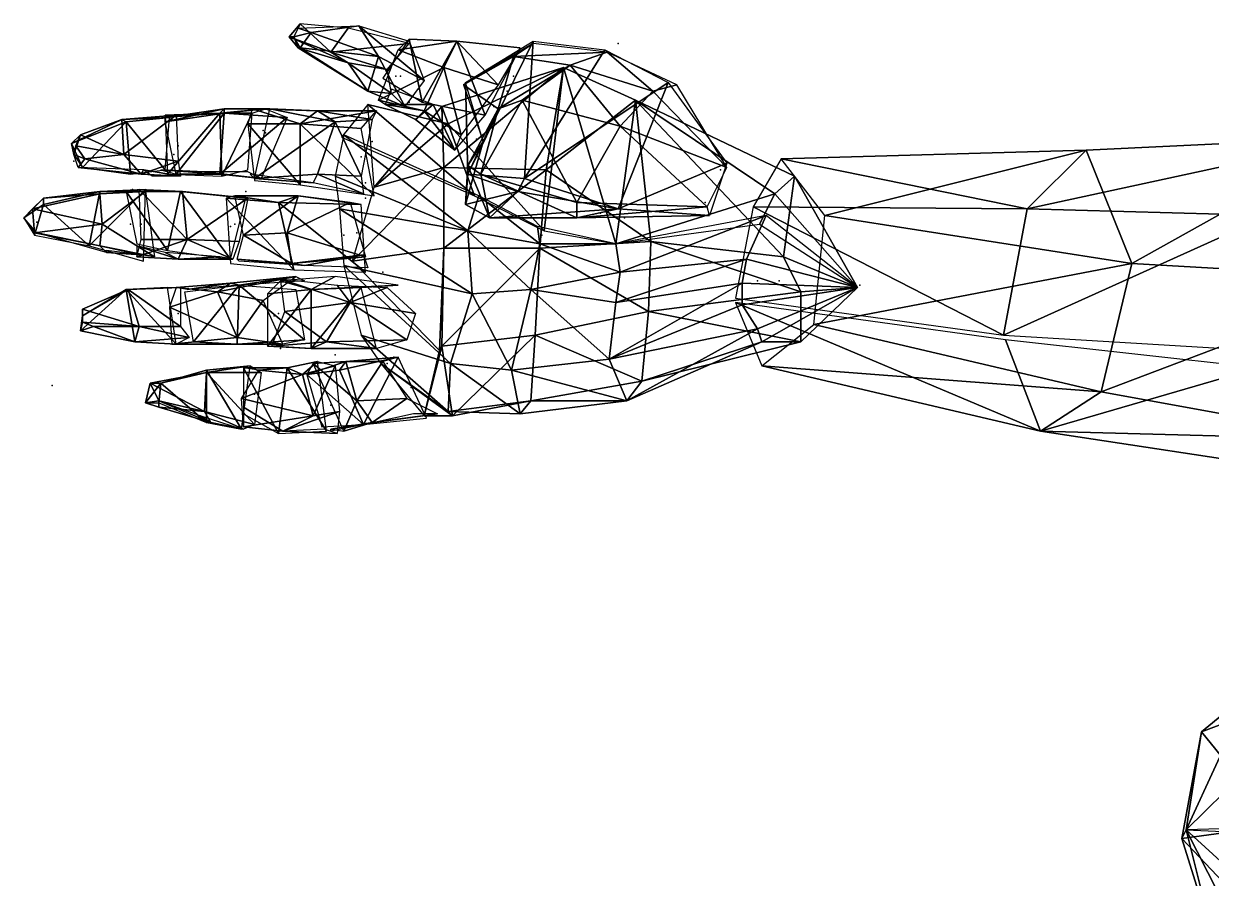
# Model space of a CAD drawing. Extents: x 4.9 to 9.1, y -6.1 to 13.5.
# Drawn here: x 5.992 to 6.902, y 7.668 to 8.322 of the extents above; entities that cross this region are included whole.
import ezdxf

# ---------------------------------------------------------------- set-up
doc = ezdxf.new("R2010")
doc.units = 0
doc.layers.get('0').update_dxf_attribs({"linetype": 'CONTINUOUS'})

msp = doc.modelspace()

# ---------------------------------------------------------------- linework, layer by layer
at = {"color": 0}
for p in [(6.20572, 8.30689, -2.48333), (6.44739, 8.30689, -2.41333), (6.27739, 8.28189, -2.42667), (6.28072, 8.28189, -2.42), (6.36739, 8.28189, -2.42667), (6.36239, 8.27022, -2.40833), (6.16739, 8.25689, -2.53167), (6.26406, 8.26356, -2.505), (6.28739, 8.26189, -2.45), (6.35239, 8.25856, -2.415), (6.10572, 8.24856, -2.555), (6.17572, 8.24022, -2.54833), (6.17739, 8.23856, -2.54833), (6.11072, 8.22856, -2.55333), (6.25906, 8.23189, -2.51), (6.33906, 8.23356, -2.39833), (6.10739, 8.22189, -2.56), (6.25072, 8.22022, -2.50833), (6.03072, 8.21689, -2.585), (6.52572, 8.21022, -2.34167), (6.07572, 8.19522, -2.58), (6.16239, 8.19356, -2.54333), (6.25406, 8.20022, -2.51833), (6.25406, 8.18856, -2.505), (6.51406, 8.18522, -2.32667), (6.43406, 8.17689, -2.38), (6.45239, 8.17356, -2.36833), (6.00239, 8.17022, -2.59833), (6.07406, 8.16856, -2.58333), (6.08239, 8.16856, -2.58), (6.15072, 8.16689, -2.55833), (6.15406, 8.16856, -2.555), (6.23739, 8.16022, -2.52167), (6.24739, 8.16189, -2.53), (6.38906, 8.16022, -2.40833), (6.26739, 8.13189, -2.52167), (6.17739, 8.12356, -2.55167), (6.55406, 8.12522, -2.37), (6.55406, 8.12522, -2.37), (6.57072, 8.12522, -2.34833), (6.63239, 8.12189, -2.33667), (6.27572, 8.10189, -2.52), (6.03739, 8.09856, -2.59833), (6.11072, 8.10022, -2.57667), (6.11072, 8.10022, -2.57667), (6.18406, 8.09856, -2.56), (6.18739, 8.10022, -2.55833), (6.18906, 8.07356, -2.56667), (6.23072, 8.06856, -2.51667), (6.27572, 8.06689, -2.50167), (6.27072, 8.06189, -2.48), (6.01406, 8.04522, -2.62), (6.16906, 8.03856, -2.55333), (6.16906, 8.03856, -2.55333), (6.28906, 8.04356, -2.49333), (6.22739, 8.03022, -2.525), (6.22739, 8.03022, -2.525), (6.29906, 8.02356, -2.485), (6.30572, 8.02356, -2.50667)]:
    msp.add_point(p, dxfattribs=at)
for points in [[(6.19906, 8.31189, -2.48333), (6.19572, 8.31189, -2.47167), (6.20406, 8.32189, -2.47333)], [(6.22739, 8.30022, -2.42333), (6.20406, 8.32189, -2.47333), (6.19572, 8.31189, -2.47167)], [(6.24906, 8.32022, -2.43167), (6.21239, 8.31522, -2.49), (6.20239, 8.31856, -2.475)], [(6.20406, 8.32189, -2.47333), (6.22739, 8.30022, -2.42333), (6.24072, 8.31856, -2.44167)], [(6.21239, 8.31522, -2.49), (6.24906, 8.32022, -2.43167), (6.26406, 8.29689, -2.46833)], [(6.29906, 8.27856, -2.455), (6.26406, 8.29689, -2.46833), (6.24906, 8.32022, -2.43167)], [(6.24906, 8.32022, -2.43167), (6.28739, 8.30856, -2.42333), (6.29906, 8.27856, -2.455)], [(6.19906, 8.31189, -2.48333), (6.20239, 8.30356, -2.47833), (6.19572, 8.31189, -2.47167)], [(6.24072, 8.29189, -2.425), (6.19572, 8.31189, -2.47167), (6.20239, 8.30356, -2.47833)], [(6.19572, 8.31189, -2.47167), (6.24072, 8.29189, -2.425), (6.22739, 8.30022, -2.42333)], [(6.19906, 8.31189, -2.48333), (6.20239, 8.31856, -2.475), (6.21239, 8.31522, -2.49)], [(6.19906, 8.31189, -2.48333), (6.21239, 8.31522, -2.49), (6.20406, 8.30356, -2.48667)], [(6.19906, 8.31189, -2.48333), (6.20406, 8.30356, -2.48667), (6.20239, 8.30356, -2.47833)], [(6.26406, 8.29689, -2.46833), (6.20406, 8.30356, -2.48667), (6.21239, 8.31522, -2.49)], [(6.28739, 8.30689, -2.42), (6.24072, 8.31856, -2.44167), (6.22739, 8.30022, -2.42333)], [(6.29739, 8.26189, -2.40333), (6.28739, 8.31022, -2.43167), (6.26739, 8.28022, -2.405)], [(6.32406, 8.30856, -2.41667), (6.27906, 8.30189, -2.45833), (6.28739, 8.31022, -2.43167)], [(6.28739, 8.31022, -2.43167), (6.29739, 8.26189, -2.40333), (6.32406, 8.30856, -2.41667)], [(6.25572, 8.27022, -2.46333), (6.20239, 8.30356, -2.47833), (6.20406, 8.30356, -2.48667)], [(6.20239, 8.30356, -2.47833), (6.25572, 8.27022, -2.46333), (6.24072, 8.29189, -2.425)], [(6.20406, 8.30356, -2.48667), (6.26406, 8.29689, -2.46833), (6.25572, 8.27022, -2.46333)], [(6.22739, 8.30022, -2.42333), (6.27072, 8.28689, -2.40167), (6.28739, 8.30689, -2.42)], [(6.31406, 8.28856, -2.455), (6.26406, 8.26356, -2.45), (6.27906, 8.30189, -2.45833)], [(6.27906, 8.30189, -2.45833), (6.32406, 8.30856, -2.41667), (6.31406, 8.28856, -2.455)], [(6.34572, 8.25189, -2.39333), (6.32406, 8.30856, -2.41667), (6.29739, 8.26189, -2.40333)], [(6.35572, 8.27522, -2.44333), (6.31406, 8.28856, -2.455), (6.32406, 8.30856, -2.41667)], [(6.32406, 8.30856, -2.41667), (6.37239, 8.30356, -2.41333), (6.35572, 8.27522, -2.44333)], [(6.32406, 8.30856, -2.41667), (6.34572, 8.25189, -2.39333), (6.37239, 8.30356, -2.41333)], [(6.32906, 8.27522, -2.46833), (6.36739, 8.29689, -2.44667), (6.38239, 8.30689, -2.45833)], [(6.33072, 8.27689, -2.47333), (6.38239, 8.30856, -2.45667), (6.33239, 8.20689, -2.46)], [(6.37572, 8.20356, -2.46), (6.33239, 8.20689, -2.46), (6.38239, 8.30856, -2.45667)], [(6.43906, 8.30022, -2.41167), (6.38239, 8.30689, -2.45833), (6.36739, 8.29689, -2.44667)], [(6.38239, 8.30856, -2.45667), (6.43739, 8.30189, -2.40833), (6.37572, 8.20356, -2.46)], [(6.48572, 8.27689, -2.36), (6.37572, 8.20356, -2.46), (6.43739, 8.30189, -2.40833)], [(6.27072, 8.28689, -2.40167), (6.22739, 8.30022, -2.42333), (6.24072, 8.29189, -2.425)], [(6.27406, 8.26856, -2.41167), (6.24072, 8.29189, -2.425), (6.25572, 8.27022, -2.46333)], [(6.24072, 8.29189, -2.425), (6.27406, 8.26856, -2.41167), (6.27072, 8.28689, -2.40167)], [(6.28406, 8.25856, -2.44333), (6.25572, 8.27022, -2.46333), (6.26406, 8.29689, -2.46833)], [(6.26406, 8.29689, -2.46833), (6.29906, 8.27856, -2.455), (6.28406, 8.25856, -2.44333)], [(6.32906, 8.27522, -2.46833), (6.35572, 8.25689, -2.41667), (6.36739, 8.29689, -2.44667)], [(6.41072, 8.29022, -2.39667), (6.36739, 8.29689, -2.44667), (6.35572, 8.25689, -2.41667)], [(6.36739, 8.29689, -2.44667), (6.41072, 8.29022, -2.39667), (6.43906, 8.30022, -2.41167)], [(6.47406, 8.27022, -2.35167), (6.43906, 8.30022, -2.41167), (6.41072, 8.29022, -2.39667)], [(6.43906, 8.30022, -2.41167), (6.47406, 8.27022, -2.35167), (6.49239, 8.27522, -2.36333)], [(6.26406, 8.26356, -2.45), (6.31406, 8.28856, -2.455), (6.29906, 8.25522, -2.45167)], [(6.32739, 8.23689, -2.44833), (6.29906, 8.25522, -2.45167), (6.31406, 8.28856, -2.455)], [(6.40572, 8.28856, -2.42833), (6.31239, 8.25856, -2.505), (6.31739, 8.24522, -2.465)], [(6.40572, 8.28856, -2.42833), (6.31406, 8.21189, -2.54167), (6.31239, 8.25856, -2.505)], [(6.31406, 8.21189, -2.54167), (6.40572, 8.28856, -2.42833), (6.39239, 8.21022, -2.50333)], [(6.31406, 8.28856, -2.455), (6.35572, 8.27522, -2.44333), (6.32739, 8.23689, -2.44833)], [(6.31739, 8.24522, -2.465), (6.39072, 8.16356, -2.41167), (6.40572, 8.28856, -2.42833)], [(6.35572, 8.25689, -2.41667), (6.37406, 8.26356, -2.38333), (6.41072, 8.29022, -2.39667)], [(6.44906, 8.24356, -2.33833), (6.41072, 8.29022, -2.39667), (6.37406, 8.26356, -2.38333)], [(6.44572, 8.15356, -2.35), (6.40572, 8.28856, -2.42833), (6.39072, 8.16356, -2.41167)], [(6.46072, 8.26356, -2.405), (6.39239, 8.21022, -2.50333), (6.40572, 8.28856, -2.42833)], [(6.40572, 8.28856, -2.42833), (6.44572, 8.15356, -2.35), (6.46072, 8.26356, -2.405)], [(6.41072, 8.29022, -2.39667), (6.44906, 8.24356, -2.33833), (6.47406, 8.27022, -2.35167)], [(6.35572, 8.25689, -2.41667), (6.32906, 8.27522, -2.46833), (6.34406, 8.23189, -2.45833)], [(6.33239, 8.20689, -2.46), (6.34406, 8.23189, -2.45833), (6.33072, 8.27689, -2.47333)], [(6.37572, 8.20356, -2.46), (6.48572, 8.27689, -2.36), (6.44739, 8.18022, -2.435)], [(6.53072, 8.21522, -2.34167), (6.44739, 8.18022, -2.435), (6.48572, 8.27689, -2.36)], [(6.53072, 8.21189, -2.34167), (6.49239, 8.27522, -2.36333), (6.47406, 8.27022, -2.35167)], [(6.25572, 8.27022, -2.46333), (6.28406, 8.25856, -2.44333), (6.27406, 8.26856, -2.41167)], [(6.30572, 8.26022, -2.40167), (6.27406, 8.27189, -2.40167), (6.26906, 8.26022, -2.41833)], [(6.53072, 8.21189, -2.34167), (6.47406, 8.27022, -2.35167), (6.44906, 8.24356, -2.33833)], [(6.14572, 8.25689, -2.55833), (6.10072, 8.24689, -2.57167), (6.10072, 8.25022, -2.56333)], [(6.10072, 8.24689, -2.57167), (6.14572, 8.25689, -2.55833), (6.14572, 8.25356, -2.56833)], [(6.10072, 8.25022, -2.56333), (6.14239, 8.25356, -2.535), (6.14572, 8.25689, -2.55833)], [(6.17739, 8.25689, -2.54833), (6.14572, 8.25689, -2.55833), (6.14239, 8.25356, -2.535)], [(6.14239, 8.25356, -2.535), (6.16739, 8.25356, -2.52333), (6.17739, 8.25689, -2.54833)], [(6.17739, 8.25689, -2.54833), (6.14572, 8.25356, -2.56833), (6.14572, 8.25689, -2.55833)], [(6.14572, 8.25356, -2.56833), (6.17739, 8.25689, -2.54833), (6.19406, 8.25022, -2.56)], [(6.20406, 8.24522, -2.505), (6.16739, 8.25689, -2.53333), (6.16406, 8.24522, -2.52667)], [(6.21739, 8.25522, -2.535), (6.18072, 8.25689, -2.56), (6.16739, 8.25689, -2.53333)], [(6.16739, 8.25689, -2.53333), (6.20406, 8.24522, -2.505), (6.21739, 8.25522, -2.535)], [(6.23072, 8.24689, -2.54667), (6.16906, 8.20356, -2.56), (6.18072, 8.25689, -2.56)], [(6.18072, 8.25689, -2.56), (6.21739, 8.25522, -2.535), (6.23072, 8.24689, -2.54667)], [(6.33739, 8.19022, -2.45333), (6.25572, 8.26022, -2.51667), (6.23572, 8.23522, -2.48333)], [(6.31739, 8.24522, -2.465), (6.26072, 8.19689, -2.52), (6.25572, 8.26022, -2.51667)], [(6.25572, 8.26022, -2.51667), (6.33739, 8.19022, -2.45333), (6.31739, 8.24522, -2.465)], [(6.26072, 8.19689, -2.52), (6.31239, 8.25856, -2.505), (6.31406, 8.21189, -2.54167)], [(6.26072, 8.19689, -2.52), (6.31739, 8.24522, -2.465), (6.31239, 8.25856, -2.505)], [(6.29906, 8.25522, -2.45167), (6.26906, 8.26022, -2.41833), (6.26406, 8.26356, -2.45)], [(6.26906, 8.26022, -2.41833), (6.29239, 8.24856, -2.42833), (6.30572, 8.26022, -2.40167)], [(6.26906, 8.26022, -2.41833), (6.29906, 8.25522, -2.45167), (6.29239, 8.24856, -2.42833)], [(6.32239, 8.22522, -2.41667), (6.30572, 8.26022, -2.40167), (6.29239, 8.24856, -2.42833)], [(6.30572, 8.26022, -2.40167), (6.32239, 8.22522, -2.41667), (6.34572, 8.25189, -2.39167)], [(6.34406, 8.23189, -2.45833), (6.33239, 8.21356, -2.395), (6.35572, 8.25689, -2.41667)], [(6.34239, 8.20689, -2.385), (6.35572, 8.25689, -2.41667), (6.33239, 8.21356, -2.395)], [(6.35572, 8.25689, -2.41667), (6.34239, 8.20689, -2.385), (6.37406, 8.26356, -2.38333)], [(6.41572, 8.18522, -2.35833), (6.37406, 8.26356, -2.38333), (6.34239, 8.20689, -2.385)], [(6.37406, 8.26356, -2.38333), (6.41572, 8.18522, -2.35833), (6.44906, 8.24356, -2.33833)], [(6.39239, 8.21022, -2.50333), (6.46072, 8.26356, -2.405), (6.47239, 8.15522, -2.47)], [(6.56739, 8.19189, -2.32667), (6.46072, 8.26356, -2.405), (6.44572, 8.15356, -2.35)], [(6.57406, 8.14356, -2.43833), (6.47239, 8.15522, -2.47), (6.46072, 8.26356, -2.405)], [(6.46072, 8.26356, -2.405), (6.58239, 8.20522, -2.36333), (6.57406, 8.14356, -2.43833)], [(6.46072, 8.26356, -2.405), (6.56739, 8.19189, -2.32667), (6.58239, 8.20522, -2.36333)], [(6.06739, 8.24856, -2.575), (6.03572, 8.23689, -2.58333), (6.02906, 8.23022, -2.56833)], [(6.02906, 8.23022, -2.56833), (6.07072, 8.24689, -2.55333), (6.06739, 8.24856, -2.575)], [(6.07072, 8.24689, -2.55333), (6.02906, 8.23022, -2.56833), (6.03739, 8.21189, -2.58167)], [(6.03572, 8.23689, -2.58333), (6.06739, 8.24856, -2.575), (6.06906, 8.22189, -2.595)], [(6.03739, 8.21189, -2.58167), (6.07406, 8.20689, -2.56), (6.07072, 8.24689, -2.55333)], [(6.10906, 8.25189, -2.56333), (6.06906, 8.22189, -2.595), (6.06739, 8.24856, -2.575)], [(6.06739, 8.24856, -2.575), (6.10406, 8.25022, -2.53833), (6.10906, 8.25189, -2.56333)], [(6.10406, 8.25022, -2.53833), (6.06739, 8.24856, -2.575), (6.07072, 8.24689, -2.55333)], [(6.06906, 8.22189, -2.595), (6.10906, 8.25189, -2.56333), (6.11072, 8.21689, -2.585)], [(6.07072, 8.24689, -2.55333), (6.10072, 8.21022, -2.55), (6.10406, 8.25022, -2.53833)], [(6.10072, 8.21022, -2.55), (6.07072, 8.24689, -2.55333), (6.07406, 8.20689, -2.56)], [(6.14239, 8.25356, -2.535), (6.10072, 8.25189, -2.54833), (6.10239, 8.20689, -2.55333)], [(6.14239, 8.25356, -2.535), (6.10072, 8.25022, -2.56333), (6.10072, 8.25189, -2.54833)], [(6.14572, 8.25356, -2.56833), (6.10906, 8.20689, -2.57333), (6.10072, 8.24689, -2.57167)], [(6.10239, 8.20689, -2.55333), (6.14406, 8.20522, -2.53833), (6.14239, 8.25356, -2.535)], [(6.10906, 8.20689, -2.57333), (6.14572, 8.25356, -2.56833), (6.14239, 8.20689, -2.57167)], [(6.16739, 8.25356, -2.52333), (6.14239, 8.25356, -2.535), (6.14406, 8.20522, -2.53833)], [(6.19406, 8.25022, -2.56), (6.14239, 8.20689, -2.57167), (6.14572, 8.25356, -2.56833)], [(6.14239, 8.20689, -2.57167), (6.19406, 8.25022, -2.56), (6.17406, 8.20356, -2.55667)], [(6.14406, 8.20522, -2.53833), (6.16406, 8.21022, -2.525), (6.16739, 8.25356, -2.52333)], [(6.16906, 8.20356, -2.56), (6.23072, 8.24689, -2.54667), (6.21739, 8.20689, -2.55167)], [(6.26239, 8.25522, -2.505), (6.21739, 8.25522, -2.535), (6.20406, 8.24522, -2.505)], [(6.20406, 8.24522, -2.505), (6.25072, 8.24189, -2.48833), (6.26239, 8.25522, -2.505)], [(6.25906, 8.24856, -2.52667), (6.23072, 8.24689, -2.54667), (6.21739, 8.25522, -2.535)], [(6.21739, 8.25522, -2.535), (6.26239, 8.25522, -2.505), (6.25906, 8.24856, -2.52667)], [(6.25072, 8.20522, -2.54), (6.21739, 8.20689, -2.55167), (6.23072, 8.24689, -2.54667)], [(6.23072, 8.24689, -2.54667), (6.25906, 8.24856, -2.52667), (6.25072, 8.20522, -2.54)], [(6.32239, 8.22522, -2.41667), (6.29239, 8.24856, -2.42833), (6.29906, 8.25522, -2.45167)], [(6.29906, 8.25522, -2.45167), (6.32739, 8.23689, -2.44833), (6.32239, 8.22522, -2.41667)], [(6.20406, 8.19856, -2.51833), (6.16406, 8.24522, -2.52667), (6.16906, 8.20189, -2.53333)], [(6.16406, 8.24522, -2.52667), (6.20406, 8.19856, -2.51833), (6.20406, 8.24522, -2.505)], [(6.26072, 8.19022, -2.50333), (6.20406, 8.24522, -2.505), (6.20406, 8.19856, -2.51833)], [(6.20406, 8.24522, -2.505), (6.26072, 8.19022, -2.50333), (6.25072, 8.24189, -2.48833)], [(6.39072, 8.16356, -2.41167), (6.31739, 8.24522, -2.465), (6.33739, 8.19022, -2.45333)], [(6.51572, 8.18189, -2.35167), (6.44906, 8.24356, -2.33833), (6.41572, 8.18522, -2.35833)], [(6.44906, 8.24356, -2.33833), (6.51572, 8.18189, -2.35167), (6.53072, 8.21189, -2.34167)], [(6.03072, 8.22189, -2.58167), (6.02906, 8.23022, -2.56833), (6.03572, 8.23689, -2.58333)], [(6.03072, 8.22189, -2.58167), (6.03739, 8.21189, -2.58167), (6.02906, 8.23022, -2.56833)], [(6.03072, 8.22189, -2.58167), (6.03572, 8.23689, -2.58333), (6.03239, 8.22856, -2.58833)], [(6.03072, 8.22189, -2.58167), (6.03239, 8.22856, -2.58833), (6.03906, 8.21856, -2.585)], [(6.06906, 8.22189, -2.595), (6.03239, 8.22856, -2.58833), (6.03572, 8.23689, -2.58333)], [(6.06906, 8.22189, -2.595), (6.03906, 8.21856, -2.585), (6.03239, 8.22856, -2.58833)], [(6.33239, 8.16356, -2.46333), (6.23739, 8.23689, -2.48167), (6.23072, 8.20522, -2.505)], [(6.23739, 8.23689, -2.48167), (6.33239, 8.16356, -2.46333), (6.34072, 8.19022, -2.44167)], [(6.34406, 8.23189, -2.45833), (6.33072, 8.18356, -2.41), (6.33239, 8.21356, -2.395)], [(6.34406, 8.23189, -2.45833), (6.33239, 8.20689, -2.46), (6.33072, 8.18356, -2.41)], [(6.76072, 8.18022, -2.19333), (6.94572, 8.17522, -2.08667), (7.01406, 8.23522, -2.18667)], [(7.01406, 8.23522, -2.18667), (6.80572, 8.22522, -2.27333), (6.76072, 8.18022, -2.19333)], [(7.01406, 8.23522, -2.18667), (6.84072, 8.13856, -2.36167), (6.80572, 8.22522, -2.27333)], [(6.84072, 8.13856, -2.36167), (7.01406, 8.23522, -2.18667), (7.04572, 8.12689, -2.28667)], [(6.03072, 8.22189, -2.58167), (6.03906, 8.21856, -2.585), (6.03406, 8.21189, -2.575)], [(6.03906, 8.21856, -2.585), (6.06906, 8.22189, -2.595), (6.08239, 8.20689, -2.58667)], [(6.11072, 8.21689, -2.585), (6.08239, 8.20689, -2.58667), (6.06906, 8.22189, -2.595)], [(6.57239, 8.21856, -2.36333), (6.76072, 8.18022, -2.19333), (6.80572, 8.22522, -2.27333)], [(6.80572, 8.22522, -2.27333), (6.60572, 8.17522, -2.43333), (6.57239, 8.21856, -2.36333)], [(6.60572, 8.17522, -2.43333), (6.80572, 8.22522, -2.27333), (6.84072, 8.13856, -2.36167)], [(6.08239, 8.20689, -2.58667), (6.03406, 8.21189, -2.575), (6.03906, 8.21856, -2.585)], [(6.03406, 8.21189, -2.575), (6.08239, 8.20689, -2.58667), (6.08406, 8.21022, -2.56)], [(6.08239, 8.20689, -2.58667), (6.11072, 8.21689, -2.585), (6.11239, 8.20522, -2.575)], [(6.11239, 8.20522, -2.575), (6.08406, 8.21022, -2.56), (6.08239, 8.20689, -2.58667)], [(6.08406, 8.21022, -2.56), (6.11239, 8.20522, -2.575), (6.09072, 8.20522, -2.56833)], [(6.14239, 8.20689, -2.57167), (6.09739, 8.21022, -2.55), (6.10906, 8.20689, -2.57333)], [(6.09739, 8.21022, -2.55), (6.14239, 8.20689, -2.57167), (6.13072, 8.20856, -2.54167)], [(6.31406, 8.21189, -2.54167), (6.24406, 8.14022, -2.53667), (6.26072, 8.19689, -2.52)], [(6.24406, 8.14022, -2.53667), (6.31406, 8.21189, -2.54167), (6.31406, 8.15022, -2.54167)], [(6.39239, 8.21022, -2.50333), (6.31406, 8.15022, -2.54167), (6.31406, 8.21189, -2.54167)], [(6.31406, 8.15022, -2.54167), (6.39239, 8.21022, -2.50333), (6.38739, 8.15022, -2.51167)], [(6.34906, 8.17356, -2.39833), (6.33239, 8.21356, -2.395), (6.33072, 8.18356, -2.41)], [(6.33239, 8.21356, -2.395), (6.34906, 8.17356, -2.39833), (6.34239, 8.20689, -2.385)], [(6.47239, 8.15522, -2.47), (6.38739, 8.15022, -2.51167), (6.39239, 8.21022, -2.50333)], [(6.44739, 8.18022, -2.435), (6.53072, 8.21522, -2.34167), (6.51739, 8.17522, -2.36667)], [(6.76072, 8.18022, -2.19333), (6.57239, 8.21856, -2.36333), (6.55072, 8.18189, -2.28667)], [(6.17406, 8.20356, -2.55667), (6.13072, 8.20856, -2.54167), (6.14239, 8.20689, -2.57167)], [(6.13072, 8.20856, -2.54167), (6.17406, 8.20356, -2.55667), (6.16406, 8.20856, -2.52833)], [(6.21406, 8.20022, -2.525), (6.16572, 8.20689, -2.54), (6.16906, 8.20356, -2.56)], [(6.16906, 8.20356, -2.56), (6.21739, 8.20689, -2.55167), (6.21406, 8.20022, -2.525)], [(6.25239, 8.19189, -2.50167), (6.21406, 8.20022, -2.525), (6.21739, 8.20689, -2.55167)], [(6.21739, 8.20689, -2.55167), (6.25072, 8.20522, -2.54), (6.25239, 8.19189, -2.50167)], [(6.33239, 8.16356, -2.46333), (6.23072, 8.20522, -2.505), (6.23406, 8.18022, -2.51333)], [(6.37072, 8.19356, -2.45333), (6.33072, 8.18356, -2.41), (6.33239, 8.20689, -2.46)], [(6.33239, 8.20689, -2.46), (6.37572, 8.20356, -2.46), (6.37072, 8.19356, -2.45333)], [(6.41572, 8.17356, -2.375), (6.34239, 8.20689, -2.385), (6.34906, 8.17356, -2.39833)], [(6.34239, 8.20689, -2.385), (6.41572, 8.17356, -2.375), (6.41572, 8.18522, -2.35833)], [(6.44739, 8.18022, -2.435), (6.37072, 8.19356, -2.45333), (6.37572, 8.20356, -2.46)], [(6.63072, 8.12022, -2.33667), (6.58239, 8.20522, -2.36333), (6.56739, 8.19189, -2.32667)], [(6.63072, 8.12022, -2.33667), (6.57406, 8.14356, -2.43833), (6.58239, 8.20522, -2.36333)], [(6.05072, 8.19189, -2.59167), (5.99906, 8.18022, -2.60667), (6.00739, 8.18856, -2.59667)], [(5.99906, 8.18022, -2.60667), (6.05072, 8.19189, -2.59167), (6.05239, 8.16856, -2.61667)], [(6.05072, 8.19356, -2.57167), (6.00739, 8.18856, -2.59667), (6.00739, 8.18356, -2.58)], [(6.00739, 8.18856, -2.59667), (6.05072, 8.19356, -2.57167), (6.05072, 8.19189, -2.59167)], [(6.00739, 8.18356, -2.58), (6.04239, 8.15189, -2.58), (6.05072, 8.19356, -2.57167)], [(6.08572, 8.19522, -2.56833), (6.05072, 8.19356, -2.57167), (6.04239, 8.15189, -2.58)], [(6.04239, 8.15189, -2.58), (6.08406, 8.14022, -2.57167), (6.08572, 8.19522, -2.56833)], [(6.05072, 8.19356, -2.57167), (6.08572, 8.19522, -2.56833), (6.08572, 8.19356, -2.59)], [(6.08572, 8.19356, -2.59), (6.05072, 8.19189, -2.59167), (6.05072, 8.19356, -2.57167)], [(6.08572, 8.19356, -2.59), (6.05239, 8.16856, -2.61667), (6.05072, 8.19189, -2.59167)], [(6.05239, 8.16856, -2.61667), (6.08572, 8.19356, -2.59), (6.09239, 8.14356, -2.605)], [(6.11406, 8.19356, -2.57), (6.08072, 8.19522, -2.58833), (6.07072, 8.19356, -2.56333)], [(6.10239, 8.14856, -2.555), (6.07072, 8.19356, -2.56333), (6.07906, 8.15356, -2.56167)], [(6.07072, 8.19356, -2.56333), (6.11239, 8.19356, -2.55167), (6.11406, 8.19356, -2.57)], [(6.07072, 8.19356, -2.56333), (6.10239, 8.14856, -2.555), (6.11239, 8.19356, -2.55167)], [(6.11739, 8.15689, -2.59833), (6.08239, 8.15689, -2.60333), (6.08072, 8.19522, -2.58833)], [(6.08072, 8.19522, -2.58833), (6.11406, 8.19356, -2.57), (6.11739, 8.15689, -2.59833)], [(6.15072, 8.14189, -2.53667), (6.11239, 8.19356, -2.55167), (6.10239, 8.14856, -2.555)], [(6.16239, 8.18856, -2.53833), (6.11406, 8.19356, -2.57), (6.11239, 8.19356, -2.55167)], [(6.11239, 8.19356, -2.55167), (6.15072, 8.14189, -2.53667), (6.16239, 8.18856, -2.53833)], [(6.16406, 8.18856, -2.56167), (6.11739, 8.15689, -2.59833), (6.11406, 8.19356, -2.57)], [(6.11406, 8.19356, -2.57), (6.16239, 8.18856, -2.53833), (6.16406, 8.18856, -2.56167)], [(6.33072, 8.18356, -2.41), (6.37072, 8.19356, -2.45333), (6.34906, 8.17356, -2.39833)], [(6.44739, 8.18022, -2.435), (6.34906, 8.17356, -2.39833), (6.37072, 8.19356, -2.45333)], [(6.44572, 8.15356, -2.35), (6.55572, 8.16856, -2.31833), (6.56739, 8.19189, -2.32667)], [(6.63072, 8.12022, -2.33667), (6.56739, 8.19189, -2.32667), (6.55572, 8.16856, -2.31833)], [(5.99239, 8.17356, -2.595), (6.00739, 8.18856, -2.59667), (5.99906, 8.18022, -2.60667)], [(5.99239, 8.17356, -2.595), (6.00739, 8.18356, -2.58), (6.00739, 8.18856, -2.59667)], [(5.99239, 8.17356, -2.595), (6.00072, 8.16022, -2.58667), (6.00739, 8.18356, -2.58)], [(6.04239, 8.15189, -2.58), (6.00739, 8.18356, -2.58), (6.00072, 8.16022, -2.58667)], [(6.11739, 8.15689, -2.59833), (6.16406, 8.18856, -2.56167), (6.15739, 8.15522, -2.58)], [(6.18739, 8.18522, -2.51667), (6.15406, 8.19022, -2.56), (6.14739, 8.18856, -2.53333)], [(6.19906, 8.13356, -2.52833), (6.14739, 8.18856, -2.53333), (6.15072, 8.13856, -2.545)], [(6.14739, 8.18856, -2.53333), (6.19906, 8.13356, -2.52833), (6.18739, 8.18522, -2.51667)], [(6.20239, 8.19022, -2.54), (6.16072, 8.16022, -2.58667), (6.15406, 8.19022, -2.56)], [(6.15406, 8.19022, -2.56), (6.18739, 8.18522, -2.51667), (6.20239, 8.19022, -2.54)], [(6.16072, 8.16022, -2.58667), (6.20239, 8.19022, -2.54), (6.19406, 8.16189, -2.57)], [(6.25072, 8.18356, -2.49167), (6.20239, 8.19022, -2.54), (6.18739, 8.18522, -2.51667)], [(6.25406, 8.13189, -2.51), (6.18739, 8.18522, -2.51667), (6.19906, 8.13356, -2.52833)], [(6.18739, 8.18522, -2.51667), (6.25406, 8.13189, -2.51), (6.25072, 8.18356, -2.49167)], [(6.24239, 8.18522, -2.53167), (6.19406, 8.16189, -2.57), (6.20239, 8.19022, -2.54)], [(6.19406, 8.16189, -2.57), (6.24239, 8.18522, -2.53167), (6.25406, 8.14356, -2.54667)], [(6.20239, 8.19022, -2.54), (6.25072, 8.18356, -2.49167), (6.24239, 8.18522, -2.53167)], [(6.38739, 8.15356, -2.415), (6.34072, 8.19022, -2.44167), (6.33239, 8.16356, -2.46333)], [(6.34072, 8.19022, -2.44167), (6.38739, 8.15356, -2.415), (6.38572, 8.16689, -2.40667)], [(6.51572, 8.18189, -2.35167), (6.41572, 8.18522, -2.35833), (6.41572, 8.17356, -2.375)], [(5.99239, 8.17356, -2.595), (5.99906, 8.18022, -2.60667), (6.00072, 8.16189, -2.61)], [(5.99239, 8.17356, -2.595), (6.00072, 8.16189, -2.61), (6.00239, 8.16189, -2.58833)], [(6.05239, 8.16856, -2.61667), (6.00072, 8.16189, -2.61), (5.99906, 8.18022, -2.60667)], [(6.33572, 8.11522, -2.46), (6.23406, 8.18022, -2.51333), (6.23739, 8.13689, -2.525)], [(6.23406, 8.18022, -2.51333), (6.33572, 8.11522, -2.46), (6.33239, 8.16356, -2.46333)], [(6.34906, 8.17356, -2.39833), (6.44739, 8.18022, -2.435), (6.41572, 8.17356, -2.375)], [(6.41572, 8.17356, -2.375), (6.51739, 8.17522, -2.36667), (6.51572, 8.18189, -2.35167)], [(6.51739, 8.17522, -2.36667), (6.41572, 8.17356, -2.375), (6.44739, 8.18022, -2.435)], [(6.56072, 8.17522, -2.30833), (6.44572, 8.15356, -2.35), (6.44906, 8.13189, -2.36)], [(6.44906, 8.13189, -2.36), (6.54572, 8.14189, -2.305), (6.56072, 8.17522, -2.30833)], [(6.74239, 8.08356, -2.18667), (6.55072, 8.18189, -2.28667), (6.53739, 8.11189, -2.29)], [(6.63072, 8.12022, -2.33667), (6.56072, 8.17522, -2.30833), (6.54572, 8.14189, -2.305)], [(6.55072, 8.18189, -2.28667), (6.74239, 8.08356, -2.18667), (6.76072, 8.18022, -2.19333)], [(6.84072, 8.13856, -2.36167), (6.59739, 8.09189, -2.425), (6.60572, 8.17522, -2.43333)], [(6.94572, 8.17522, -2.08667), (6.76072, 8.18022, -2.19333), (6.74239, 8.08356, -2.18667)], [(6.74239, 8.08356, -2.18667), (6.93739, 8.07189, -2.07333), (6.94572, 8.17522, -2.08667)], [(6.00072, 8.16189, -2.61), (6.05239, 8.16856, -2.61667), (6.05072, 8.15189, -2.61333)], [(6.09239, 8.14356, -2.605), (6.05072, 8.15189, -2.61333), (6.05239, 8.16856, -2.61667)], [(6.44572, 8.15356, -2.35), (6.38572, 8.16689, -2.40667), (6.38739, 8.15356, -2.415)], [(6.05072, 8.15189, -2.61333), (6.00239, 8.16189, -2.58833), (6.00072, 8.16189, -2.61)], [(6.00239, 8.16189, -2.58833), (6.05072, 8.15189, -2.61333), (6.05572, 8.14689, -2.57833)], [(6.11739, 8.15689, -2.59833), (6.07906, 8.14356, -2.59167), (6.08239, 8.15689, -2.60333)], [(6.07906, 8.14356, -2.59167), (6.11739, 8.15689, -2.59833), (6.11072, 8.14189, -2.58)], [(6.15239, 8.14189, -2.56833), (6.11072, 8.14189, -2.58), (6.11739, 8.15689, -2.59833)], [(6.11739, 8.15689, -2.59833), (6.15739, 8.15522, -2.58), (6.15239, 8.14189, -2.56833)], [(6.19739, 8.13856, -2.56167), (6.15572, 8.14189, -2.565), (6.16072, 8.16022, -2.58667)], [(6.16072, 8.16022, -2.58667), (6.19406, 8.16189, -2.57), (6.19739, 8.13856, -2.56167)], [(6.25406, 8.14356, -2.54667), (6.19739, 8.13856, -2.56167), (6.19406, 8.16189, -2.57)], [(6.38072, 8.11856, -2.42), (6.33239, 8.16356, -2.46333), (6.33572, 8.11522, -2.46)], [(6.33239, 8.16356, -2.46333), (6.38072, 8.11856, -2.42), (6.38739, 8.15356, -2.415)], [(6.08239, 8.14522, -2.59167), (6.05572, 8.14689, -2.57833), (6.05072, 8.15189, -2.61333)], [(6.05072, 8.15189, -2.61333), (6.09239, 8.14356, -2.605), (6.08239, 8.14522, -2.59167)], [(6.05572, 8.14689, -2.57833), (6.08239, 8.14522, -2.59167), (6.05572, 8.14856, -2.59)], [(6.11072, 8.14189, -2.58), (6.07906, 8.15189, -2.565), (6.07906, 8.14356, -2.59167)], [(6.07906, 8.15189, -2.565), (6.11072, 8.14189, -2.58), (6.10072, 8.14689, -2.55667)], [(6.14239, 8.14356, -2.53833), (6.10072, 8.14689, -2.55667), (6.11072, 8.14189, -2.58)], [(6.31406, 8.15022, -2.54167), (6.31072, 8.07189, -2.52), (6.24406, 8.14022, -2.53667)], [(6.31072, 8.07189, -2.52), (6.31406, 8.15022, -2.54167), (6.31239, 8.07522, -2.52333)], [(6.38739, 8.15022, -2.51167), (6.31239, 8.07522, -2.52333), (6.31406, 8.15022, -2.54167)], [(6.31239, 8.07522, -2.52333), (6.38739, 8.15022, -2.51167), (6.38406, 8.08356, -2.50667)], [(6.44906, 8.13189, -2.36), (6.38739, 8.15356, -2.415), (6.38072, 8.11856, -2.42)], [(6.47072, 8.10189, -2.47167), (6.38406, 8.08356, -2.50667), (6.38739, 8.15022, -2.51167)], [(6.38739, 8.15022, -2.51167), (6.47239, 8.15522, -2.47), (6.47072, 8.10189, -2.47167)], [(6.38739, 8.15356, -2.415), (6.44906, 8.13189, -2.36), (6.44572, 8.15356, -2.35)], [(6.58739, 8.11689, -2.43167), (6.47072, 8.10189, -2.47167), (6.47239, 8.15522, -2.47)], [(6.47239, 8.15522, -2.47), (6.57406, 8.14356, -2.43833), (6.58739, 8.11689, -2.43167)], [(6.11072, 8.14189, -2.58), (6.15239, 8.14189, -2.56833), (6.14239, 8.14356, -2.53833)], [(6.20739, 8.13689, -2.52667), (6.15739, 8.14022, -2.535), (6.15572, 8.14189, -2.565)], [(6.15572, 8.14189, -2.565), (6.19739, 8.13856, -2.56167), (6.20739, 8.13689, -2.52667)], [(6.25239, 8.14522, -2.535), (6.20739, 8.13689, -2.52667), (6.19739, 8.13856, -2.56167)], [(6.19739, 8.13856, -2.56167), (6.25406, 8.14356, -2.54667), (6.25239, 8.14522, -2.535)], [(6.20739, 8.13689, -2.52667), (6.25239, 8.14522, -2.535), (6.25572, 8.13522, -2.51)], [(6.54572, 8.14189, -2.305), (6.44906, 8.13189, -2.36), (6.44572, 8.10856, -2.36)], [(6.44572, 8.10856, -2.36), (6.54239, 8.12356, -2.31), (6.54572, 8.14189, -2.305)], [(6.63072, 8.12022, -2.33667), (6.54572, 8.14189, -2.305), (6.54239, 8.12356, -2.31)], [(6.63072, 8.12022, -2.33667), (6.58739, 8.11689, -2.43167), (6.57406, 8.14356, -2.43833)], [(6.59739, 8.09189, -2.425), (6.84072, 8.13856, -2.36167), (6.81739, 8.04022, -2.34667)], [(7.04572, 8.12689, -2.28667), (6.81739, 8.04022, -2.34667), (6.84072, 8.13856, -2.36167)], [(6.20072, 8.12856, -2.55), (6.15072, 8.12356, -2.56), (6.14072, 8.11689, -2.54833)], [(6.14072, 8.11689, -2.54833), (6.17572, 8.11022, -2.535), (6.20072, 8.12856, -2.55)], [(6.20072, 8.12856, -2.55), (6.15739, 8.12189, -2.57833), (6.15072, 8.12356, -2.56)], [(6.15739, 8.12189, -2.57833), (6.20072, 8.12856, -2.55), (6.20739, 8.12522, -2.565)], [(6.18906, 8.12522, -2.55667), (6.21239, 8.11856, -2.52333), (6.23072, 8.12856, -2.54333)], [(6.27906, 8.12189, -2.51833), (6.23072, 8.12856, -2.54333), (6.21239, 8.11856, -2.52333)], [(6.31906, 8.06189, -2.445), (6.23739, 8.13689, -2.525), (6.25072, 8.08356, -2.505)], [(6.23739, 8.13689, -2.525), (6.31906, 8.06189, -2.445), (6.33572, 8.11522, -2.46)], [(6.38072, 8.11856, -2.42), (6.44572, 8.10856, -2.36), (6.44906, 8.13189, -2.36)], [(6.10239, 8.12022, -2.565), (6.07239, 8.11856, -2.59667), (6.07072, 8.11856, -2.57833)], [(6.07072, 8.11856, -2.57833), (6.10906, 8.07689, -2.57333), (6.10239, 8.12022, -2.565)], [(6.07239, 8.11856, -2.59667), (6.11239, 8.12022, -2.58167), (6.11239, 8.09022, -2.60333)], [(6.07239, 8.11856, -2.59667), (6.10239, 8.12022, -2.565), (6.11239, 8.12022, -2.58167)], [(6.14072, 8.11689, -2.54833), (6.10906, 8.12022, -2.57), (6.10406, 8.10522, -2.565)], [(6.15072, 8.12356, -2.56), (6.11739, 8.11856, -2.595), (6.10906, 8.12022, -2.57)], [(6.10906, 8.12022, -2.57), (6.14072, 8.11689, -2.54833), (6.15072, 8.12356, -2.56)], [(6.15739, 8.12189, -2.58333), (6.12239, 8.07856, -2.59333), (6.11572, 8.11689, -2.59333)], [(6.11739, 8.11856, -2.595), (6.15072, 8.12356, -2.56), (6.15739, 8.12189, -2.57833)], [(6.12239, 8.07856, -2.59333), (6.15739, 8.12189, -2.58333), (6.15572, 8.07689, -2.58333)], [(6.20739, 8.08022, -2.575), (6.15572, 8.07689, -2.58333), (6.15739, 8.12189, -2.58333)], [(6.15739, 8.12189, -2.58333), (6.20072, 8.11856, -2.56833), (6.20739, 8.08022, -2.575)], [(6.21239, 8.11856, -2.52333), (6.18906, 8.12522, -2.55667), (6.17906, 8.11522, -2.53)], [(6.24239, 8.10856, -2.56667), (6.19239, 8.10189, -2.585), (6.18906, 8.12689, -2.555)], [(6.18906, 8.12689, -2.555), (6.23239, 8.12189, -2.545), (6.24239, 8.10856, -2.56667)], [(6.21239, 8.11856, -2.52333), (6.25072, 8.12022, -2.505), (6.27906, 8.12189, -2.51833)], [(6.25072, 8.12022, -2.505), (6.21239, 8.11856, -2.52333), (6.21239, 8.07356, -2.535)], [(6.21239, 8.07356, -2.535), (6.26239, 8.07356, -2.49833), (6.25072, 8.12022, -2.505)], [(6.27072, 8.12022, -2.52167), (6.24239, 8.10856, -2.56667), (6.23239, 8.12189, -2.545)], [(6.24239, 8.10856, -2.56667), (6.27072, 8.12022, -2.52167), (6.29239, 8.10022, -2.535)], [(6.54239, 8.12356, -2.31), (6.44572, 8.10856, -2.36), (6.44072, 8.06522, -2.36167)], [(6.44072, 8.06522, -2.36167), (6.54239, 8.10689, -2.315), (6.54239, 8.12356, -2.31)], [(6.63072, 8.12022, -2.33667), (6.54239, 8.12356, -2.31), (6.54239, 8.10689, -2.315)], [(6.63072, 8.12022, -2.33667), (6.54239, 8.10689, -2.315), (6.55406, 8.08856, -2.32167)], [(6.63072, 8.12022, -2.33667), (6.55406, 8.08856, -2.32167), (6.55739, 8.07856, -2.335)], [(6.63072, 8.12022, -2.33667), (6.55739, 8.07856, -2.335), (6.58739, 8.07856, -2.4)], [(6.63072, 8.12022, -2.33667), (6.58739, 8.07856, -2.4), (6.58739, 8.11689, -2.43167)], [(6.81739, 8.04022, -2.34667), (7.04572, 8.12689, -2.28667), (7.01906, 8.00356, -2.255)], [(6.07072, 8.11856, -2.57833), (6.03739, 8.09856, -2.59333), (6.03572, 8.08689, -2.59667)], [(6.03572, 8.08689, -2.59667), (6.07739, 8.07856, -2.58667), (6.07072, 8.11856, -2.57833)], [(6.07239, 8.11856, -2.59667), (6.03739, 8.10356, -2.60167), (6.03739, 8.09856, -2.59333)], [(6.03739, 8.10356, -2.60167), (6.07239, 8.11856, -2.59667), (6.08072, 8.09022, -2.61)], [(6.03739, 8.09856, -2.59333), (6.07072, 8.11856, -2.57833), (6.07239, 8.11856, -2.59667)], [(6.10906, 8.07689, -2.57333), (6.07072, 8.11856, -2.57833), (6.07739, 8.07856, -2.58667)], [(6.11239, 8.09022, -2.60333), (6.08072, 8.09022, -2.61), (6.07239, 8.11856, -2.59667)], [(6.10406, 8.10522, -2.565), (6.15572, 8.08189, -2.56), (6.14072, 8.11689, -2.54833)], [(6.17572, 8.11022, -2.535), (6.14072, 8.11689, -2.54833), (6.15572, 8.08189, -2.56)], [(6.15572, 8.08189, -2.56), (6.19072, 8.07689, -2.54833), (6.17572, 8.11022, -2.535)], [(6.21239, 8.11856, -2.52333), (6.17906, 8.11522, -2.53), (6.17906, 8.07522, -2.54833)], [(6.17906, 8.07522, -2.54833), (6.21239, 8.07356, -2.535), (6.21239, 8.11856, -2.52333)], [(6.36572, 8.05689, -2.41833), (6.33572, 8.11522, -2.46), (6.31906, 8.06189, -2.445)], [(6.33572, 8.11522, -2.46), (6.36572, 8.05689, -2.41833), (6.38072, 8.11856, -2.42)], [(6.44072, 8.06522, -2.36167), (6.38072, 8.11856, -2.42), (6.36572, 8.05689, -2.41833)], [(6.38072, 8.11856, -2.42), (6.44072, 8.06522, -2.36167), (6.44572, 8.10856, -2.36)], [(6.47072, 8.10189, -2.47167), (6.58739, 8.11689, -2.43167), (6.58739, 8.07856, -2.4)], [(6.03739, 8.09356, -2.6), (6.03739, 8.10356, -2.60167), (6.03739, 8.09356, -2.61)], [(6.03739, 8.09356, -2.6), (6.03739, 8.09856, -2.59333), (6.03739, 8.10356, -2.60167)], [(6.08072, 8.09022, -2.61), (6.03739, 8.09356, -2.61), (6.03739, 8.10356, -2.60167)], [(6.15572, 8.08189, -2.56), (6.10406, 8.10522, -2.565), (6.10572, 8.07689, -2.57167)], [(6.22406, 8.07856, -2.55833), (6.18239, 8.07522, -2.57333), (6.19239, 8.10189, -2.585)], [(6.19239, 8.10189, -2.585), (6.24239, 8.10856, -2.56667), (6.22406, 8.07856, -2.55833)], [(6.28572, 8.08022, -2.52833), (6.22406, 8.07856, -2.55833), (6.24239, 8.10856, -2.56667)], [(6.24239, 8.10856, -2.56667), (6.29239, 8.10022, -2.535), (6.28572, 8.08022, -2.52833)], [(6.38406, 8.08356, -2.50667), (6.47072, 8.10189, -2.47167), (6.46572, 8.04856, -2.455)], [(6.44072, 8.06522, -2.36167), (6.55406, 8.08856, -2.32167), (6.54239, 8.10689, -2.315)], [(6.58739, 8.07856, -2.4), (6.46572, 8.04856, -2.455), (6.47072, 8.10189, -2.47167)], [(6.53739, 8.10856, -2.29), (6.77072, 8.01022, -2.24833), (6.74406, 8.08022, -2.19)], [(6.77072, 8.01022, -2.24833), (6.53739, 8.10856, -2.29), (6.55739, 8.06022, -2.35)], [(6.03739, 8.09356, -2.6), (6.03572, 8.08689, -2.59667), (6.03739, 8.09856, -2.59333)], [(6.03739, 8.09356, -2.6), (6.04572, 8.09022, -2.60667), (6.03572, 8.08689, -2.59667)], [(6.03739, 8.09356, -2.6), (6.03739, 8.09356, -2.61), (6.04572, 8.09022, -2.60667)], [(6.08072, 8.09022, -2.61), (6.04572, 8.09022, -2.60667), (6.03739, 8.09356, -2.61)], [(6.81739, 8.04022, -2.34667), (6.55739, 8.06022, -2.35), (6.59739, 8.09189, -2.425)], [(6.07739, 8.07856, -2.60833), (6.03572, 8.08689, -2.59667), (6.04572, 8.09022, -2.60667)], [(6.03572, 8.08689, -2.59667), (6.07739, 8.07856, -2.60833), (6.07739, 8.07856, -2.58667)], [(6.04572, 8.09022, -2.60667), (6.08072, 8.09022, -2.61), (6.07739, 8.07856, -2.60833)], [(6.11906, 8.08189, -2.59833), (6.07739, 8.07856, -2.60833), (6.08072, 8.09022, -2.61)], [(6.08072, 8.09022, -2.61), (6.11239, 8.09022, -2.60333), (6.11906, 8.08189, -2.59833)], [(6.31739, 8.02522, -2.46667), (6.25072, 8.08356, -2.505), (6.26572, 8.06189, -2.485)], [(6.25072, 8.08356, -2.505), (6.31739, 8.02522, -2.46667), (6.31906, 8.06189, -2.445)], [(6.38406, 8.08356, -2.50667), (6.32072, 8.02189, -2.5), (6.31239, 8.07522, -2.52333)], [(6.32072, 8.02189, -2.5), (6.38406, 8.08356, -2.50667), (6.38072, 8.03356, -2.48)], [(6.46572, 8.04856, -2.455), (6.38072, 8.03356, -2.48), (6.38406, 8.08356, -2.50667)], [(6.55406, 8.08856, -2.32167), (6.44072, 8.06522, -2.36167), (6.45406, 8.03356, -2.395)], [(6.45406, 8.03356, -2.395), (6.55739, 8.07856, -2.335), (6.55406, 8.08856, -2.32167)], [(6.07739, 8.07856, -2.60833), (6.11906, 8.08189, -2.59833), (6.10906, 8.07689, -2.57333)], [(6.10906, 8.07689, -2.57333), (6.07739, 8.07856, -2.58667), (6.07739, 8.07856, -2.60833)], [(6.10572, 8.07689, -2.57167), (6.15572, 8.07689, -2.58333), (6.15572, 8.08189, -2.56)], [(6.15572, 8.07689, -2.58333), (6.10572, 8.07689, -2.57167), (6.12239, 8.07856, -2.59333)], [(6.19072, 8.07689, -2.54833), (6.15572, 8.08189, -2.56), (6.15572, 8.07689, -2.58333)], [(6.15572, 8.07689, -2.58333), (6.20739, 8.08022, -2.575), (6.19072, 8.07689, -2.54833)], [(6.21239, 8.07356, -2.535), (6.17906, 8.07522, -2.54833), (6.18239, 8.07522, -2.57333)], [(6.18239, 8.07522, -2.57333), (6.22406, 8.07856, -2.55833), (6.21239, 8.07356, -2.535)], [(6.26239, 8.07356, -2.49833), (6.21239, 8.07356, -2.535), (6.22406, 8.07856, -2.55833)], [(6.22406, 8.07856, -2.55833), (6.28572, 8.08022, -2.52833), (6.26239, 8.07356, -2.49833)], [(6.31239, 8.07522, -2.52333), (6.29906, 8.02189, -2.48333), (6.31072, 8.07189, -2.52)], [(6.29906, 8.02189, -2.48333), (6.31239, 8.07522, -2.52333), (6.32072, 8.02189, -2.5)], [(6.55739, 8.07856, -2.335), (6.45406, 8.03356, -2.395), (6.46572, 8.04856, -2.455)], [(6.46572, 8.04856, -2.455), (6.58739, 8.07856, -2.4), (6.55739, 8.07856, -2.335)], [(6.93739, 8.05856, -2.07333), (6.74406, 8.08022, -2.19), (6.77072, 8.01022, -2.24833)], [(6.27906, 8.06689, -2.47833), (6.23406, 8.05689, -2.50333), (6.25239, 8.01522, -2.50333)], [(6.27906, 8.06689, -2.47833), (6.23906, 8.06356, -2.515), (6.23406, 8.05689, -2.50333)], [(6.23906, 8.06356, -2.515), (6.27906, 8.06689, -2.47833), (6.26739, 8.06356, -2.5)], [(6.25239, 8.01522, -2.50333), (6.30072, 8.02022, -2.48667), (6.27906, 8.06689, -2.47833)], [(6.36572, 8.05689, -2.41833), (6.45406, 8.03356, -2.395), (6.44072, 8.06522, -2.36167)], [(6.13239, 8.05522, -2.56833), (6.08906, 8.04689, -2.56333), (6.09739, 8.04689, -2.54667)], [(6.08906, 8.04689, -2.56333), (6.13239, 8.05522, -2.56833), (6.13072, 8.02522, -2.57333)], [(6.09739, 8.04689, -2.54667), (6.13239, 8.05689, -2.54667), (6.13239, 8.05522, -2.56833)], [(6.09739, 8.04689, -2.54667), (6.13239, 8.01689, -2.55333), (6.13239, 8.05689, -2.54667)], [(6.16906, 8.01522, -2.565), (6.13072, 8.02522, -2.57333), (6.13239, 8.05522, -2.56833)], [(6.16572, 8.06022, -2.545), (6.13239, 8.05522, -2.56833), (6.13239, 8.05689, -2.54667)], [(6.13239, 8.05522, -2.56833), (6.16572, 8.06022, -2.545), (6.17406, 8.05522, -2.55833)], [(6.13239, 8.05689, -2.54667), (6.15906, 8.01189, -2.54), (6.16572, 8.06022, -2.545)], [(6.15906, 8.01189, -2.54), (6.13239, 8.05689, -2.54667), (6.13239, 8.01689, -2.55333)], [(6.13239, 8.05522, -2.56833), (6.17406, 8.05522, -2.55833), (6.16906, 8.01522, -2.565)], [(6.20572, 8.05356, -2.54), (6.15906, 8.03522, -2.56667), (6.17239, 8.05689, -2.555)], [(6.18739, 8.00856, -2.53167), (6.16072, 8.05856, -2.53333), (6.16072, 8.02356, -2.54333)], [(6.19406, 8.05856, -2.52167), (6.17239, 8.05689, -2.555), (6.16072, 8.05856, -2.53333)], [(6.16072, 8.05856, -2.53333), (6.18739, 8.00856, -2.53167), (6.19406, 8.05856, -2.52167)], [(6.17239, 8.05689, -2.555), (6.19406, 8.05856, -2.52167), (6.20572, 8.05356, -2.54)], [(6.22406, 8.01022, -2.52667), (6.19406, 8.05856, -2.52167), (6.18739, 8.00856, -2.53167)], [(6.21739, 8.06356, -2.51), (6.20572, 8.05356, -2.54), (6.19406, 8.05856, -2.52167)], [(6.19406, 8.05856, -2.52167), (6.22406, 8.01022, -2.52667), (6.21739, 8.06356, -2.51)], [(6.20572, 8.05356, -2.54), (6.21739, 8.06356, -2.51), (6.23072, 8.06022, -2.53167)], [(6.23072, 8.06022, -2.53167), (6.21406, 8.02189, -2.55167), (6.20572, 8.05356, -2.54)], [(6.23906, 8.06356, -2.515), (6.21406, 8.06189, -2.52167), (6.20906, 8.05356, -2.505)], [(6.20906, 8.05356, -2.505), (6.23406, 8.05689, -2.50333), (6.23906, 8.06356, -2.515)], [(6.20906, 8.05356, -2.505), (6.25239, 8.01522, -2.50333), (6.23406, 8.05689, -2.50333)], [(6.21406, 8.06189, -2.52167), (6.23906, 8.06356, -2.515), (6.24739, 8.03356, -2.54333)], [(6.24739, 8.03356, -2.54333), (6.23739, 8.01022, -2.55), (6.21406, 8.06189, -2.52167)], [(6.21406, 8.02189, -2.55167), (6.23072, 8.06022, -2.53167), (6.23406, 8.02522, -2.55833)], [(6.26739, 8.06356, -2.5), (6.24739, 8.03356, -2.54333), (6.23906, 8.06356, -2.515)], [(6.24739, 8.03356, -2.54333), (6.26739, 8.06356, -2.5), (6.28572, 8.03522, -2.52667)], [(6.32072, 8.02189, -2.5), (6.26572, 8.06189, -2.485), (6.29906, 8.02189, -2.48333)], [(6.26572, 8.06189, -2.485), (6.32072, 8.02189, -2.5), (6.31739, 8.02522, -2.46667)], [(6.37239, 8.02356, -2.43667), (6.31906, 8.06189, -2.445), (6.31739, 8.02522, -2.46667)], [(6.31906, 8.06189, -2.445), (6.37239, 8.02356, -2.43667), (6.36572, 8.05689, -2.41833)], [(6.45406, 8.03356, -2.395), (6.36572, 8.05689, -2.41833), (6.37239, 8.02356, -2.43667)], [(6.55739, 8.06022, -2.35), (6.81739, 8.04022, -2.34667), (6.77072, 8.01022, -2.24833)], [(6.77072, 8.01022, -2.24833), (6.96906, 7.98022, -2.155), (6.93739, 8.05856, -2.07333)], [(6.08572, 8.03189, -2.555), (6.08906, 8.04689, -2.56333), (6.09572, 8.03356, -2.565)], [(6.08572, 8.03189, -2.555), (6.09739, 8.04689, -2.54667), (6.08906, 8.04689, -2.56333)], [(6.08572, 8.03189, -2.555), (6.09572, 8.03189, -2.55333), (6.09739, 8.04689, -2.54667)], [(6.13072, 8.02522, -2.57333), (6.09572, 8.03356, -2.565), (6.08906, 8.04689, -2.56333)], [(6.13239, 8.01689, -2.55333), (6.09739, 8.04689, -2.54667), (6.09572, 8.03189, -2.55333)], [(6.15906, 8.03522, -2.56667), (6.20572, 8.05356, -2.54), (6.21406, 8.02189, -2.55167)], [(6.25239, 8.01522, -2.50333), (6.20906, 8.05356, -2.505), (6.22072, 8.01356, -2.51667)], [(6.38072, 8.03356, -2.48), (6.46572, 8.04856, -2.455), (6.45406, 8.03356, -2.395)], [(7.01906, 8.00356, -2.255), (6.77072, 8.01022, -2.24833), (6.81739, 8.04022, -2.34667)], [(6.08572, 8.03189, -2.555), (6.09572, 8.02856, -2.56), (6.09572, 8.03356, -2.55167)], [(6.08572, 8.03189, -2.555), (6.09572, 8.03356, -2.565), (6.09572, 8.02856, -2.56)], [(6.13072, 8.02522, -2.57333), (6.09572, 8.02856, -2.56), (6.09572, 8.03356, -2.565)], [(6.13572, 8.01689, -2.555), (6.09572, 8.03356, -2.55167), (6.09572, 8.02856, -2.56)], [(6.09572, 8.03356, -2.55167), (6.13572, 8.01689, -2.555), (6.12739, 8.02189, -2.54667)], [(6.09572, 8.02856, -2.56), (6.13072, 8.02522, -2.57333), (6.13572, 8.01689, -2.555)], [(6.21406, 8.02189, -2.55167), (6.16072, 8.01356, -2.55667), (6.15906, 8.03522, -2.56667)], [(6.19072, 8.01022, -2.545), (6.16072, 8.02856, -2.53333), (6.16072, 8.01356, -2.55667)], [(6.16072, 8.02856, -2.53333), (6.19072, 8.01022, -2.545), (6.19072, 8.01022, -2.52333)], [(6.23739, 8.01022, -2.55), (6.24739, 8.03356, -2.54333), (6.25906, 8.01689, -2.52333)], [(6.28572, 8.03522, -2.52667), (6.25906, 8.01689, -2.52333), (6.24739, 8.03356, -2.54333)], [(6.25906, 8.01689, -2.52333), (6.28572, 8.03522, -2.52667), (6.30906, 8.02356, -2.5)], [(6.38072, 8.03356, -2.48), (6.31739, 8.02522, -2.46667), (6.32072, 8.02189, -2.5)], [(6.31739, 8.02522, -2.46667), (6.38072, 8.03356, -2.48), (6.37239, 8.02356, -2.43667)], [(6.45406, 8.03356, -2.395), (6.37239, 8.02356, -2.43667), (6.38072, 8.03356, -2.48)], [(6.15906, 8.01189, -2.54), (6.12739, 8.02189, -2.54667), (6.13572, 8.01689, -2.555)], [(6.16072, 8.01189, -2.55667), (6.13572, 8.01689, -2.555), (6.13072, 8.02522, -2.57333)], [(6.13072, 8.02522, -2.57333), (6.16906, 8.01522, -2.565), (6.16072, 8.01189, -2.55667)], [(6.16072, 8.01356, -2.55667), (6.21406, 8.02189, -2.55167), (6.19072, 8.01022, -2.545)], [(6.23406, 8.02522, -2.55833), (6.19072, 8.01022, -2.545), (6.21406, 8.02189, -2.55167)], [(6.19072, 8.01022, -2.545), (6.23406, 8.02522, -2.55833), (6.23239, 8.00856, -2.53)], [(6.30906, 8.02356, -2.5), (6.26072, 8.01689, -2.49833), (6.25906, 8.01689, -2.52333)], [(6.26072, 8.01689, -2.49833), (6.30906, 8.02356, -2.5), (6.29072, 8.02356, -2.48667)], [(6.13572, 8.01689, -2.555), (6.16072, 8.01189, -2.55667), (6.15906, 8.01189, -2.54)], [(6.19072, 8.01022, -2.52333), (6.23239, 8.00856, -2.53), (6.22239, 8.01189, -2.51667)], [(6.23239, 8.00856, -2.53), (6.19072, 8.01022, -2.52333), (6.19072, 8.01022, -2.545)], [(6.25906, 8.01689, -2.52333), (6.22739, 8.01189, -2.535), (6.23739, 8.01022, -2.55)], [(6.26072, 8.01689, -2.49833), (6.22739, 8.01022, -2.52333), (6.22739, 8.01189, -2.535)], [(6.22739, 8.01189, -2.535), (6.25906, 8.01689, -2.52333), (6.26072, 8.01689, -2.49833)], [(6.77072, 8.01022, -2.24833), (7.01906, 8.00356, -2.255), (6.96906, 7.98022, -2.155)], [(6.88239, 7.70522, -3.89667), (6.93072, 7.81022, -3.87333), (6.97072, 7.79189, -3.97667)], [(6.88239, 7.70522, -3.89667), (6.89406, 7.78022, -3.765), (6.93072, 7.81022, -3.87333)], [(6.95572, 7.80356, -3.71333), (6.93072, 7.81022, -3.87333), (6.89406, 7.78022, -3.765)], [(6.89406, 7.78022, -3.765), (6.95239, 7.70856, -3.65167), (6.95572, 7.80356, -3.71333)], [(6.88239, 7.70522, -3.89667), (6.97072, 7.79189, -3.97667), (6.99572, 7.70856, -4.02167)], [(6.88239, 7.70522, -3.89667), (6.87906, 7.69856, -3.74333), (6.89406, 7.78022, -3.765)], [(6.95239, 7.70856, -3.65167), (6.89406, 7.78022, -3.765), (6.87906, 7.69856, -3.74333)], [(6.87906, 7.69856, -3.74333), (6.96906, 7.60356, -3.72833), (6.95239, 7.70856, -3.65167)], [(6.88239, 7.70522, -3.89667), (6.90406, 7.61856, -3.78), (6.87906, 7.69856, -3.74333)], [(6.88239, 7.70522, -3.89667), (6.93239, 7.60689, -3.86167), (6.90406, 7.61856, -3.78)], [(6.88239, 7.70522, -3.89667), (6.97572, 7.62022, -3.96833), (6.93239, 7.60689, -3.86167)], [(6.88239, 7.70522, -3.89667), (6.99406, 7.70022, -4.02167), (6.97572, 7.62022, -3.96833)], [(6.96906, 7.60356, -3.72833), (6.87906, 7.69856, -3.74333), (6.90406, 7.61856, -3.78)]]:
    msp.add_3dface(points, dxfattribs=at)

doc.saveas('drawing.dxf')
